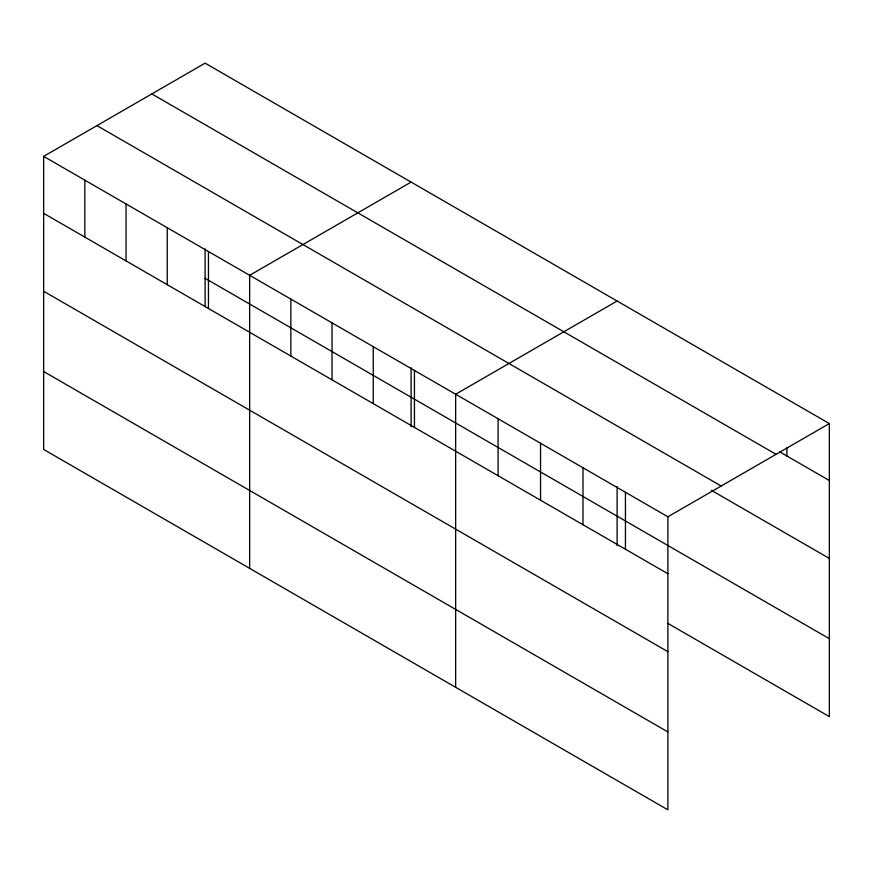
<?xml version="1.0" encoding="UTF-8"?>
<svg xmlns="http://www.w3.org/2000/svg" width="873" height="873" viewBox="0 0 873 873"><rect width="100%" height="100%" fill="white"/><g stroke="black" fill="none" stroke-linecap="round" stroke-linejoin="round"><path stroke-width="1.31" d="M43.65 156.376L667.889 516.783L667.889 809.838L43.65 449.442L43.65 156.376L205.111 63.162L829.35 423.558L829.35 716.624L667.812 623.355M411.107 182.097L249.645 275.311L249.645 568.367M617.113 301.021L455.651 394.247L455.651 687.302M667.889 516.783L829.35 423.558M779.829 451.93L829.35 480.521M151.826 93.924L776.064 454.32M96.936 125.614L721.174 486.021M711.44 490.364L829.35 558.436M205.111 278.312L829.35 638.709M43.65 213.339L667.889 573.747M43.65 291.255L667.889 651.662M43.65 371.527L667.889 731.934M786.9 447.882L786.9 456.022M625.439 492.274L625.439 549.237M617.113 486.741L617.113 545.723M582.989 467.764L582.989 524.728M540.54 443.255L540.54 500.218M498.09 418.756L498.09 475.72M414.446 370.458L414.446 427.421M411.107 367.806L411.107 426.799M373.251 346.668L373.251 403.632M332.046 322.879L332.046 379.853M290.851 299.101L290.851 356.064M208.451 251.522L208.451 308.485M205.111 248.87L205.111 306.521M167.245 227.744L167.245 284.707M126.05 203.955L126.05 260.918M84.845 180.165L84.845 237.129"/></g></svg>
